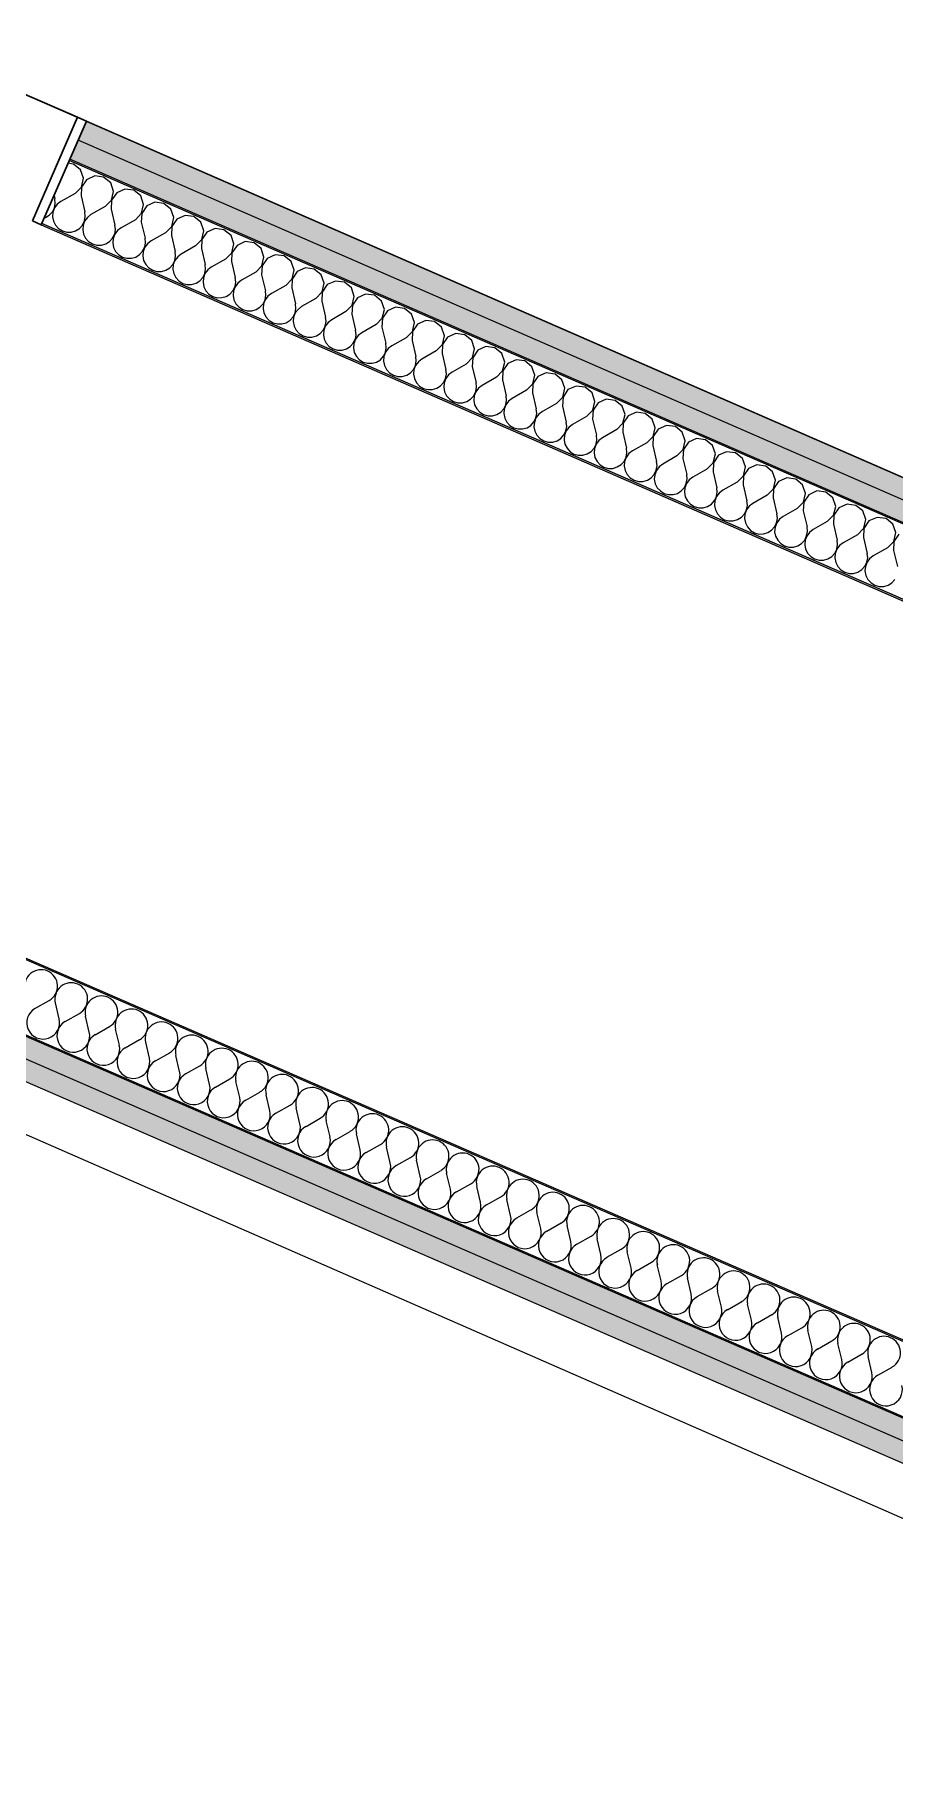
# Model space of a CAD drawing. Header units: millimetres. Extents: x -89663 to 74273, y -103666 to 18539.
# Drawn here: x -24517 to -23894, y -33226 to -31972 of the extents above; entities that cross this region are included whole.
import ezdxf
from ezdxf.enums import TextEntityAlignment as Align

# ---------------------------------------------------------------- set-up
doc = ezdxf.new("R2010")
doc.units = ezdxf.units.MM
doc.header["$MEASUREMENT"] = 0
for name, color, linetype in [('New_A-05-M_Gross_Int_Circulation', 7, 'Continuous'), ('New_A-25-M_Wall_Int', 7, 'Continuous'), ('New_ArchiCAD Doors', 7, 'Continuous')]:
    doc.layers.add(name, color=color, linetype=linetype)
for name, color, linetype, lineweight, true_color in [('New_A-05-M_Gross_Int_Circulation_Pen_No__74', 7, 'Continuous', 20, 0x606060), ('New_A-25-M_Wall_Int_Pen_No__107', 7, 'Continuous', 15, 0xa6a6a6), ('New_ArchiCAD Doors_Pen_No__43', 7, 'Continuous', 30, 0x444444)]:
    doc.layers.add(name, color=color, linetype=linetype, lineweight=lineweight, true_color=true_color)
for name, color, linetype, lineweight in [('New_A-25-M_Wall_Int_Pen_No__1', 7, 'Continuous', 13), ('New_ArchiCAD Doors_Pen_No__1', 7, 'Continuous', 13), ('New_ArchiCAD Zone Stamps_Pen_No__6', 7, 'Continuous', 35)]:
    doc.layers.add(name, color=color, linetype=linetype, lineweight=lineweight)
doc.styles.add('GENERATED_STYLE_1', font='')
doc.styles.add('GENERATED_STYLE_3', font='')
doc.styles.get('GENERATED_STYLE_1').set_extended_font_data('Arial', bold=True)
doc.styles.get('GENERATED_STYLE_3').set_extended_font_data('Arial')

# ---------------------------------------------------------------- blocks, each defined once
blk = doc.blocks.new('catering seating and servery_INB 0113_1_1', base_point=(-33684.2, -45971.9))
at = {"layer": 'New_A-05-M_Gross_Int_Circulation_Pen_No__74', "linetype": 'Continuous'}
blk.add_line((-23473, -33229.6), (-28114.8, -31197.5), dxfattribs=at)
at = {"layer": 'New_ArchiCAD Zone Stamps_Pen_No__6'}
for tag, height, style, p in [('ROOM_NAME', 250, 'GENERATED_STYLE_1', (-35356, -44046.5)), ('zoneNameLine2', 250, 'GENERATED_STYLE_1', (-35544.4, -44478.6)), ('ROOM_NUMBER', 200, 'GENERATED_STYLE_3', (-35732.8, -44899.3)), ('measuredAreaCode', 200, 'GENERATED_STYLE_3', (-35889.9, -45259.4)), ('DUMMY_649', 200, 'GENERATED_STYLE_3', (-35582.5, -45393.5)), ('DUMMY_650', 200, 'GENERATED_STYLE_3', (-34953.3, -45667.8)), ('DUMMY_651', 133.3, 'GENERATED_STYLE_3', (-34674, -45774.4))]:
    blk.add_attdef(tag, text='', height=height, rotation=336.4404, dxfattribs=dict(at, style=style)).set_placement(p, align=Align.TOP_LEFT)
blk = doc.blocks.new('Entrance Lobby_INB 0150_22_1', base_point=(-25522.9, -29171.5))
at = {"layer": 'New_A-05-M_Gross_Int_Circulation_Pen_No__74', "linetype": 'Continuous'}
blk.add_line((-30866.2, -29250.3), (-23749, -32353.6), dxfattribs=at)
at = {"layer": 'New_ArchiCAD Zone Stamps_Pen_No__6'}
for tag, height, style, p in [('ROOM_NAME', 250, 'GENERATED_STYLE_1', (-26251.1, -27657.5)), ('zoneNameLine2', 250, 'GENERATED_STYLE_1', (-26439.5, -28089.6)), ('ROOM_NUMBER', 200, 'GENERATED_STYLE_3', (-26628, -28510.3)), ('measuredAreaCode', 200, 'GENERATED_STYLE_3', (-26785, -28870.5)), ('DUMMY_649', 200, 'GENERATED_STYLE_3', (-26477.6, -29004.5)), ('DUMMY_650', 200, 'GENERATED_STYLE_3', (-25988.2, -29217.9)), ('DUMMY_651', 133.3, 'GENERATED_STYLE_3', (-25708.9, -29324.4))]:
    blk.add_attdef(tag, text='', height=height, rotation=336.4404, dxfattribs=dict(at, style=style)).set_placement(p, align=Align.TOP_LEFT)
blk = doc.blocks.new('*X475')
at = {"layer": 'New_A-25-M_Wall_Int_Pen_No__107', "linetype": 'Continuous'}
for p, q in [((-24489.1, -32066), (-24493.2, -32065.4)), ((-24484.1, -32070.1), (-24489.1, -32066)), ((-24482, -32076.3), (-24484.1, -32070.1)), ((-24483.4, -32082.6), (-24482, -32076.3)), ((-24473.7, -32074.6), (-24479.7, -32077.3)), ((-24467.3, -32075.5), (-24473.7, -32074.6)), ((-24462.2, -32079.6), (-24467.3, -32075.5)), ((-24503.3, -32088.7), (-24502.7, -32091.2)), ((-24488, -32087.2), (-24498.3, -32093.1)), ((-24488, -32087.2), (-24483.4, -32082.6)), ((-24483.3, -32082.6), (-24483.6, -32089.1)), ((-24483.6, -32089.1), (-24480.9, -32100.7)), ((-24479.7, -32077.3), (-24483.3, -32082.6)), ((-24460.1, -32085.8), (-24462.2, -32079.6)), ((-24461.6, -32092.1), (-24460.1, -32085.8)), ((-24457.8, -32086.8), (-24461.5, -32092.2)), ((-24451.9, -32084.1), (-24457.8, -32086.8)), ((-24445.4, -32085), (-24451.9, -32084.1)), ((-24440.4, -32089.1), (-24445.4, -32085)), ((-24438.3, -32095.3), (-24440.4, -32089.1)), ((-24506.7, -32103.1), (-24504.4, -32100.7)), ((-24504.4, -32100.7), (-24503, -32097.7)), ((-24504.1, -32100.8), (-24504.3, -32104.1)), ((-24502.9, -32097.8), (-24504.1, -32100.8)), ((-24503, -32097.7), (-24502.4, -32094.5)), ((-24500.9, -32095.1), (-24502.9, -32097.8)), ((-24502.4, -32094.5), (-24502.7, -32091.2)), ((-24498.3, -32093.1), (-24500.9, -32095.1)), ((-24480.6, -32104), (-24480.9, -32100.7)), ((-24466.2, -32096.8), (-24476.5, -32102.6)), ((-24466.2, -32096.8), (-24461.6, -32092.1)), ((-24461.5, -32092.2), (-24461.8, -32098.7)), ((-24461.8, -32098.7), (-24459.1, -32110.2)), ((-24444.3, -32106.3), (-24439.8, -32101.6)), ((-24439.7, -32101.7), (-24440, -32108.2)), ((-24439.8, -32101.6), (-24438.3, -32095.3)), ((-24436, -32096.3), (-24439.7, -32101.7)), ((-24430.1, -32093.7), (-24436, -32096.3)), ((-24423.6, -32094.5), (-24430.1, -32093.7)), ((-24418.6, -32098.7), (-24423.6, -32094.5)), ((-24416.5, -32104.8), (-24418.6, -32098.7)), ((-24510.5, -32105.1), (-24509.4, -32104.8)), ((-24509.4, -32104.8), (-24506.7, -32103.1)), ((-24504.3, -32104.1), (-24503.7, -32107.3)), ((-24503.7, -32107.3), (-24502.2, -32110.3)), ((-24502.2, -32110.3), (-24500, -32112.7)), ((-24500, -32112.7), (-24497.2, -32114.4)), ((-24497.2, -32114.4), (-24494.1, -32115.3)), ((-24490.8, -32115.3), (-24487.6, -32114.3)), ((-24487.6, -32114.3), (-24484.8, -32112.6)), ((-24484.8, -32112.6), (-24482.6, -32110.2)), ((-24482.6, -32110.2), (-24481.2, -32107.2)), ((-24482.2, -32110.3), (-24482.5, -32113.6)), ((-24482.5, -32113.6), (-24481.9, -32116.8)), ((-24481.1, -32107.3), (-24482.2, -32110.3)), ((-24481.2, -32107.2), (-24480.6, -32104)), ((-24479.1, -32104.6), (-24481.1, -32107.3)), ((-24476.5, -32102.6), (-24479.1, -32104.6)), ((-24459.3, -32116.7), (-24458.7, -32113.5)), ((-24457.3, -32114.2), (-24459.3, -32116.8)), ((-24458.7, -32113.5), (-24459.1, -32110.2)), ((-24454.7, -32112.2), (-24457.3, -32114.2)), ((-24444.3, -32106.3), (-24454.7, -32112.2)), ((-24440, -32108.2), (-24437.2, -32119.8)), ((-24422.5, -32115.8), (-24417.9, -32111.2)), ((-24417.9, -32111.2), (-24418.1, -32117.7)), ((-24417.9, -32111.2), (-24416.5, -32104.8)), ((-24414.2, -32105.8), (-24417.9, -32111.2)), ((-24408.2, -32103.2), (-24414.2, -32105.8)), ((-24401.8, -32104), (-24408.2, -32103.2)), ((-24396.8, -32108.2), (-24401.8, -32104)), ((-24394.7, -32114.3), (-24396.8, -32108.2)), ((-24396.1, -32120.7), (-24394.7, -32114.3)), ((-24386.4, -32112.7), (-24392.4, -32115.3)), ((-24380, -32113.6), (-24386.4, -32112.7)), ((-24374.9, -32117.7), (-24380, -32113.6)), ((-24494.1, -32115.3), (-24490.8, -32115.3)), ((-24481.9, -32116.8), (-24480.4, -32119.8)), ((-24480.4, -32119.8), (-24478.2, -32122.2)), ((-24478.2, -32122.2), (-24475.4, -32123.9)), ((-24475.4, -32123.9), (-24472.2, -32124.8)), ((-24472.2, -32124.8), (-24468.9, -32124.8)), ((-24468.9, -32124.8), (-24465.8, -32123.9)), ((-24465.8, -32123.9), (-24463, -32122.1)), ((-24463, -32122.1), (-24460.8, -32119.7)), ((-24460.8, -32119.7), (-24459.3, -32116.7)), ((-24460.4, -32119.9), (-24460.7, -32123.1)), ((-24460.7, -32123.1), (-24460.1, -32126.4)), ((-24459.3, -32116.8), (-24460.4, -32119.9)), ((-24460.1, -32126.4), (-24458.6, -32129.3)), ((-24439, -32129.2), (-24437.5, -32126.3)), ((-24437.4, -32126.3), (-24438.6, -32129.4)), ((-24437.5, -32126.3), (-24436.9, -32123)), ((-24435.5, -32123.7), (-24437.4, -32126.3)), ((-24436.9, -32123), (-24437.2, -32119.8)), ((-24432.9, -32121.7), (-24435.5, -32123.7)), ((-24422.5, -32115.8), (-24432.9, -32121.7)), ((-24418.1, -32117.7), (-24415.4, -32129.3)), ((-24400.7, -32125.3), (-24411, -32131.2)), ((-24400.7, -32125.3), (-24396.1, -32120.7)), ((-24396, -32120.7), (-24396.3, -32127.2)), ((-24396.3, -32127.2), (-24393.6, -32138.8)), ((-24392.4, -32115.3), (-24396, -32120.7)), ((-24372.8, -32123.8), (-24374.9, -32117.7)), ((-24374.3, -32130.2), (-24372.8, -32123.8)), ((-24370.5, -32124.9), (-24374.2, -32130.2)), ((-24364.6, -32122.2), (-24370.5, -32124.9)), ((-24358.1, -32123.1), (-24364.6, -32122.2)), ((-24353.1, -32127.2), (-24358.1, -32123.1)), ((-24351, -32133.4), (-24353.1, -32127.2)), ((-24458.6, -32129.3), (-24456.4, -32131.7)), ((-24456.4, -32131.7), (-24453.6, -32133.4)), ((-24453.6, -32133.4), (-24450.4, -32134.3)), ((-24450.4, -32134.3), (-24447.1, -32134.3)), ((-24447.1, -32134.3), (-24444, -32133.4)), ((-24444, -32133.4), (-24441.2, -32131.6)), ((-24441.2, -32131.6), (-24439, -32129.2)), ((-24438.6, -32129.4), (-24438.9, -32132.6)), ((-24438.9, -32132.6), (-24438.3, -32135.9)), ((-24438.3, -32135.9), (-24436.8, -32138.8)), ((-24436.8, -32138.8), (-24434.5, -32141.2)), ((-24419.4, -32141.2), (-24417.1, -32138.7)), ((-24417.1, -32138.7), (-24415.7, -32135.8)), ((-24416.8, -32138.9), (-24417.1, -32142.2)), ((-24415.6, -32135.8), (-24416.8, -32138.9)), ((-24415.7, -32135.8), (-24415.1, -32132.6)), ((-24413.6, -32133.2), (-24415.6, -32135.8)), ((-24415.1, -32132.6), (-24415.4, -32129.3)), ((-24411, -32131.2), (-24413.6, -32133.2)), ((-24393.3, -32142.1), (-24393.6, -32138.8)), ((-24378.9, -32134.8), (-24389.2, -32140.7)), ((-24378.9, -32134.8), (-24374.3, -32130.2)), ((-24374.2, -32130.2), (-24374.5, -32136.7)), ((-24374.5, -32136.7), (-24371.8, -32148.3)), ((-24357, -32144.3), (-24352.5, -32139.7)), ((-24352.4, -32139.7), (-24352.7, -32146.2)), ((-24352.5, -32139.7), (-24351, -32133.4)), ((-24348.7, -32134.4), (-24352.4, -32139.7)), ((-24342.8, -32131.7), (-24348.7, -32134.4)), ((-24336.3, -32132.6), (-24342.8, -32131.7)), ((-24331.3, -32136.7), (-24336.3, -32132.6)), ((-24329.2, -32142.9), (-24331.3, -32136.7)), ((-24434.5, -32141.2), (-24431.7, -32142.9)), ((-24431.7, -32142.9), (-24428.6, -32143.8)), ((-24428.6, -32143.8), (-24425.3, -32143.8)), ((-24425.3, -32143.8), (-24422.1, -32142.9)), ((-24422.1, -32142.9), (-24419.4, -32141.2)), ((-24417.1, -32142.2), (-24416.4, -32145.4)), ((-24416.4, -32145.4), (-24414.9, -32148.3)), ((-24414.9, -32148.3), (-24412.7, -32150.7)), ((-24412.7, -32150.7), (-24409.9, -32152.5)), ((-24400.3, -32152.4), (-24397.5, -32150.7)), ((-24397.5, -32150.7), (-24395.3, -32148.2)), ((-24395.3, -32148.2), (-24393.9, -32145.3)), ((-24394.9, -32148.4), (-24395.2, -32151.7)), ((-24395.2, -32151.7), (-24394.6, -32154.9)), ((-24393.8, -32145.3), (-24394.9, -32148.4)), ((-24393.9, -32145.3), (-24393.3, -32142.1)), ((-24391.8, -32142.7), (-24393.8, -32145.3)), ((-24389.2, -32140.7), (-24391.8, -32142.7)), ((-24372, -32154.8), (-24371.4, -32151.6)), ((-24370, -32152.2), (-24372, -32154.9)), ((-24371.4, -32151.6), (-24371.8, -32148.3)), ((-24367.4, -32150.2), (-24370, -32152.2)), ((-24357, -32144.3), (-24367.4, -32150.2)), ((-24352.7, -32146.2), (-24349.9, -32157.8)), ((-24335.2, -32153.9), (-24330.6, -32149.2)), ((-24330.6, -32149.3), (-24330.8, -32155.8)), ((-24330.6, -32149.2), (-24329.2, -32142.9)), ((-24326.9, -32143.9), (-24330.6, -32149.3)), ((-24320.9, -32141.2), (-24326.9, -32143.9)), ((-24314.5, -32142.1), (-24320.9, -32141.2)), ((-24309.5, -32146.2), (-24314.5, -32142.1)), ((-24307.4, -32152.4), (-24309.5, -32146.2)), ((-24299.1, -32150.8), (-24305.1, -32153.4)), ((-24292.7, -32151.6), (-24299.1, -32150.8)), ((-24287.6, -32155.8), (-24292.7, -32151.6)), ((-24409.9, -32152.5), (-24406.8, -32153.3)), ((-24406.8, -32153.3), (-24403.5, -32153.3)), ((-24403.5, -32153.3), (-24400.3, -32152.4)), ((-24394.6, -32154.9), (-24393.1, -32157.8)), ((-24393.1, -32157.8), (-24390.9, -32160.3)), ((-24390.9, -32160.3), (-24388.1, -32162)), ((-24388.1, -32162), (-24384.9, -32162.9)), ((-24384.9, -32162.9), (-24381.6, -32162.8)), ((-24381.6, -32162.8), (-24378.5, -32161.9)), ((-24378.5, -32161.9), (-24375.7, -32160.2)), ((-24375.7, -32160.2), (-24373.5, -32157.8)), ((-24373.5, -32157.8), (-24372, -32154.8)), ((-24373.1, -32157.9), (-24373.4, -32161.2)), ((-24373.4, -32161.2), (-24372.8, -32164.4)), ((-24372, -32154.9), (-24373.1, -32157.9)), ((-24372.8, -32164.4), (-24371.3, -32167.4)), ((-24351.7, -32167.3), (-24350.2, -32164.3)), ((-24350.1, -32164.4), (-24351.3, -32167.4)), ((-24350.2, -32164.3), (-24349.6, -32161.1)), ((-24348.2, -32161.7), (-24350.1, -32164.4)), ((-24349.6, -32161.1), (-24349.9, -32157.8)), ((-24345.6, -32159.7), (-24348.2, -32161.7)), ((-24335.2, -32153.9), (-24345.6, -32159.7)), ((-24330.8, -32155.8), (-24328.1, -32167.3)), ((-24313.4, -32163.4), (-24323.7, -32169.3)), ((-24313.4, -32163.4), (-24308.8, -32158.7)), ((-24308.7, -32158.8), (-24309, -32165.3)), ((-24308.8, -32158.7), (-24307.4, -32152.4)), ((-24305.1, -32153.4), (-24308.7, -32158.8)), ((-24285.5, -32161.9), (-24287.6, -32155.8)), ((-24287, -32168.3), (-24285.5, -32161.9)), ((-24283.2, -32162.9), (-24286.9, -32168.3)), ((-24277.3, -32160.3), (-24283.2, -32162.9)), ((-24270.8, -32161.1), (-24277.3, -32160.3)), ((-24265.8, -32165.3), (-24270.8, -32161.1)), ((-24371.3, -32167.4), (-24369.1, -32169.8)), ((-24369.1, -32169.8), (-24366.3, -32171.5)), ((-24366.3, -32171.5), (-24363.1, -32172.4)), ((-24363.1, -32172.4), (-24359.8, -32172.4)), ((-24359.8, -32172.4), (-24356.7, -32171.4)), ((-24356.7, -32171.4), (-24353.9, -32169.7)), ((-24353.9, -32169.7), (-24351.7, -32167.3)), ((-24351.3, -32167.4), (-24351.6, -32170.7)), ((-24351.6, -32170.7), (-24351, -32173.9)), ((-24351, -32173.9), (-24349.5, -32176.9)), ((-24349.5, -32176.9), (-24347.2, -32179.3)), ((-24332.1, -32179.2), (-24329.8, -32176.8)), ((-24329.8, -32176.8), (-24328.4, -32173.8)), ((-24329.5, -32177), (-24329.8, -32180.2)), ((-24328.3, -32173.9), (-24329.5, -32177)), ((-24328.4, -32173.8), (-24327.8, -32170.6)), ((-24326.3, -32171.3), (-24328.3, -32173.9)), ((-24327.8, -32170.6), (-24328.1, -32167.3)), ((-24323.7, -32169.3), (-24326.3, -32171.3)), ((-24309, -32165.3), (-24306.3, -32176.9)), ((-24306, -32180.1), (-24306.3, -32176.9)), ((-24291.6, -32172.9), (-24301.9, -32178.8)), ((-24291.6, -32172.9), (-24287, -32168.3)), ((-24286.9, -32168.3), (-24287.2, -32174.8)), ((-24287.2, -32174.8), (-24284.5, -32186.4)), ((-24263.7, -32171.4), (-24265.8, -32165.3)), ((-24265.2, -32177.8), (-24263.7, -32171.4)), ((-24261.4, -32172.4), (-24265.1, -32177.8)), ((-24255.5, -32169.8), (-24261.4, -32172.4)), ((-24249, -32170.7), (-24255.5, -32169.8)), ((-24244, -32174.8), (-24249, -32170.7)), ((-24241.9, -32180.9), (-24244, -32174.8)), ((-24347.2, -32179.3), (-24344.4, -32181)), ((-24344.4, -32181), (-24341.3, -32181.9)), ((-24341.3, -32181.9), (-24338, -32181.9)), ((-24338, -32181.9), (-24334.8, -32181)), ((-24334.8, -32181), (-24332.1, -32179.2)), ((-24329.8, -32180.2), (-24329.1, -32183.5)), ((-24329.1, -32183.5), (-24327.6, -32186.4)), ((-24327.6, -32186.4), (-24325.4, -32188.8)), ((-24325.4, -32188.8), (-24322.6, -32190.5)), ((-24313, -32190.5), (-24310.2, -32188.7)), ((-24310.2, -32188.7), (-24308, -32186.3)), ((-24308, -32186.3), (-24306.6, -32183.4)), ((-24307.6, -32186.5), (-24307.9, -32189.7)), ((-24307.9, -32189.7), (-24307.3, -32193)), ((-24306.5, -32183.4), (-24307.6, -32186.5)), ((-24306.6, -32183.4), (-24306, -32180.1)), ((-24304.5, -32180.8), (-24306.5, -32183.4)), ((-24301.9, -32178.8), (-24304.5, -32180.8)), ((-24284.7, -32192.9), (-24284.1, -32189.7)), ((-24284.1, -32189.7), (-24284.5, -32186.4)), ((-24280.1, -32188.3), (-24282.7, -32190.3)), ((-24269.7, -32182.4), (-24280.1, -32188.3)), ((-24269.7, -32182.4), (-24265.2, -32177.8)), ((-24265.1, -32177.8), (-24265.4, -32184.3)), ((-24265.4, -32184.3), (-24262.6, -32195.9)), ((-24247.9, -32191.9), (-24243.3, -32187.3)), ((-24243.3, -32187.3), (-24243.5, -32193.8)), ((-24243.3, -32187.3), (-24241.9, -32180.9)), ((-24239.6, -32182), (-24243.3, -32187.3)), ((-24233.6, -32179.3), (-24239.6, -32182)), ((-24227.2, -32180.2), (-24233.6, -32179.3)), ((-24222.2, -32184.3), (-24227.2, -32180.2)), ((-24220.1, -32190.5), (-24222.2, -32184.3)), ((-24211.8, -32188.8), (-24217.8, -32191.5)), ((-24205.4, -32189.7), (-24211.8, -32188.8)), ((-24200.3, -32193.8), (-24205.4, -32189.7)), ((-24322.6, -32190.5), (-24319.5, -32191.4)), ((-24319.5, -32191.4), (-24316.2, -32191.4)), ((-24316.2, -32191.4), (-24313, -32190.5)), ((-24307.3, -32193), (-24305.8, -32195.9)), ((-24305.8, -32195.9), (-24303.6, -32198.3)), ((-24303.6, -32198.3), (-24300.8, -32200)), ((-24300.8, -32200), (-24297.6, -32200.9)), ((-24297.6, -32200.9), (-24294.3, -32200.9)), ((-24294.3, -32200.9), (-24291.2, -32200)), ((-24291.2, -32200), (-24288.4, -32198.3)), ((-24288.4, -32198.3), (-24286.2, -32195.8)), ((-24286.2, -32195.8), (-24284.7, -32192.9)), ((-24285.8, -32196), (-24286.1, -32199.3)), ((-24286.1, -32199.3), (-24285.5, -32202.5)), ((-24284.7, -32192.9), (-24285.8, -32196)), ((-24282.7, -32190.3), (-24284.7, -32192.9)), ((-24264.4, -32205.3), (-24262.9, -32202.4)), ((-24262.8, -32202.4), (-24264, -32205.5)), ((-24262.9, -32202.4), (-24262.3, -32199.2)), ((-24260.9, -32199.8), (-24262.8, -32202.4)), ((-24262.3, -32199.2), (-24262.6, -32195.9)), ((-24258.3, -32197.8), (-24260.9, -32199.8)), ((-24247.9, -32191.9), (-24258.3, -32197.8)), ((-24243.5, -32193.8), (-24240.8, -32205.4)), ((-24226.1, -32201.4), (-24236.4, -32207.3)), ((-24226.1, -32201.4), (-24221.5, -32196.8)), ((-24221.4, -32196.8), (-24221.7, -32203.3)), ((-24221.5, -32196.8), (-24220.1, -32190.5)), ((-24217.8, -32191.5), (-24221.4, -32196.8)), ((-24198.2, -32200), (-24200.3, -32193.8)), ((-24199.7, -32206.3), (-24198.2, -32200)), ((-24195.9, -32201), (-24199.6, -32206.4)), ((-24190, -32198.3), (-24195.9, -32201)), ((-24183.6, -32199.2), (-24190, -32198.3)), ((-24178.5, -32203.3), (-24183.6, -32199.2)), ((-24285.5, -32202.5), (-24284, -32205.4)), ((-24284, -32205.4), (-24281.8, -32207.8)), ((-24281.8, -32207.8), (-24279, -32209.6)), ((-24279, -32209.6), (-24275.8, -32210.4)), ((-24275.8, -32210.4), (-24272.5, -32210.4)), ((-24272.5, -32210.4), (-24269.4, -32209.5)), ((-24269.4, -32209.5), (-24266.6, -32207.8)), ((-24266.6, -32207.8), (-24264.4, -32205.3)), ((-24264, -32205.5), (-24264.3, -32208.8)), ((-24264.3, -32208.8), (-24263.7, -32212)), ((-24263.7, -32212), (-24262.2, -32214.9)), ((-24262.2, -32214.9), (-24259.9, -32217.4)), ((-24244.8, -32217.3), (-24242.5, -32214.9)), ((-24242.5, -32214.9), (-24241.1, -32211.9)), ((-24241, -32212), (-24242.2, -32215)), ((-24241.1, -32211.9), (-24240.5, -32208.7)), ((-24239, -32209.3), (-24241, -32212)), ((-24240.5, -32208.7), (-24240.8, -32205.4)), ((-24236.4, -32207.3), (-24239, -32209.3)), ((-24221.7, -32203.3), (-24219, -32214.9)), ((-24218.7, -32218.2), (-24219, -32214.9)), ((-24204.3, -32211), (-24214.6, -32216.8)), ((-24204.3, -32211), (-24199.7, -32206.3)), ((-24199.6, -32206.4), (-24199.9, -32212.9)), ((-24199.9, -32212.9), (-24197.2, -32224.4)), ((-24176.4, -32209.5), (-24178.5, -32203.3)), ((-24177.9, -32215.8), (-24176.4, -32209.5)), ((-24174.1, -32210.5), (-24177.8, -32215.9)), ((-24168.2, -32207.9), (-24174.1, -32210.5)), ((-24161.7, -32208.7), (-24168.2, -32207.9)), ((-24156.7, -32212.9), (-24161.7, -32208.7)), ((-24154.6, -32219), (-24156.7, -32212.9)), ((-24259.9, -32217.4), (-24257.1, -32219.1)), ((-24257.1, -32219.1), (-24254, -32220)), ((-24254, -32220), (-24250.7, -32219.9)), ((-24250.7, -32219.9), (-24247.5, -32219)), ((-24247.5, -32219), (-24244.8, -32217.3)), ((-24242.2, -32215), (-24242.5, -32218.3)), ((-24242.5, -32218.3), (-24241.8, -32221.5)), ((-24241.8, -32221.5), (-24240.3, -32224.5)), ((-24240.3, -32224.5), (-24238.1, -32226.9)), ((-24238.1, -32226.9), (-24235.3, -32228.6)), ((-24225.7, -32228.5), (-24222.9, -32226.8)), ((-24222.9, -32226.8), (-24220.7, -32224.4)), ((-24220.7, -32224.4), (-24219.3, -32221.4)), ((-24220.3, -32224.5), (-24220.6, -32227.8)), ((-24219.2, -32221.5), (-24220.3, -32224.5)), ((-24219.3, -32221.4), (-24218.7, -32218.2)), ((-24217.2, -32218.8), (-24219.2, -32221.5)), ((-24214.6, -32216.8), (-24217.2, -32218.8)), ((-24196.8, -32227.7), (-24197.2, -32224.4)), ((-24192.8, -32226.4), (-24195.4, -32228.4)), ((-24182.4, -32220.5), (-24192.8, -32226.4)), ((-24182.4, -32220.5), (-24177.9, -32215.8)), ((-24177.8, -32215.9), (-24178.1, -32222.4)), ((-24178.1, -32222.4), (-24175.3, -32234)), ((-24160.6, -32230), (-24156, -32225.4)), ((-24156, -32225.4), (-24156.2, -32231.9)), ((-24156, -32225.4), (-24154.6, -32219)), ((-24152.3, -32220), (-24156, -32225.4)), ((-24146.3, -32217.4), (-24152.3, -32220)), ((-24139.9, -32218.2), (-24146.3, -32217.4)), ((-24134.9, -32222.4), (-24139.9, -32218.2)), ((-24132.8, -32228.5), (-24134.9, -32222.4)), ((-24124.5, -32226.9), (-24130.5, -32229.5)), ((-24118.1, -32227.8), (-24124.5, -32226.9)), ((-24235.3, -32228.6), (-24232.2, -32229.5)), ((-24232.2, -32229.5), (-24228.9, -32229.5)), ((-24228.9, -32229.5), (-24225.7, -32228.5)), ((-24220.6, -32227.8), (-24220, -32231)), ((-24220, -32231), (-24218.5, -32234)), ((-24218.5, -32234), (-24216.3, -32236.4)), ((-24216.3, -32236.4), (-24213.5, -32238.1)), ((-24213.5, -32238.1), (-24210.3, -32239)), ((-24210.3, -32239), (-24207, -32239)), ((-24207, -32239), (-24203.9, -32238.1)), ((-24203.9, -32238.1), (-24201.1, -32236.3)), ((-24201.1, -32236.3), (-24198.9, -32233.9)), ((-24198.9, -32233.9), (-24197.4, -32230.9)), ((-24198.5, -32234.1), (-24198.8, -32237.3)), ((-24198.8, -32237.3), (-24198.2, -32240.6)), ((-24197.4, -32231), (-24198.5, -32234.1)), ((-24197.4, -32230.9), (-24196.8, -32227.7)), ((-24195.4, -32228.4), (-24197.4, -32231)), ((-24175.6, -32240.5), (-24175, -32237.2)), ((-24173.6, -32237.9), (-24175.5, -32240.5)), ((-24175, -32237.2), (-24175.3, -32234)), ((-24171, -32235.9), (-24173.6, -32237.9)), ((-24160.6, -32230), (-24171, -32235.9)), ((-24156.2, -32231.9), (-24153.5, -32243.5)), ((-24138.8, -32239.5), (-24149.1, -32245.4)), ((-24138.8, -32239.5), (-24134.2, -32234.9)), ((-24134.1, -32234.9), (-24134.4, -32241.4)), ((-24134.2, -32234.9), (-24132.8, -32228.5)), ((-24130.5, -32229.5), (-24134.1, -32234.9)), ((-24113, -32231.9), (-24118.1, -32227.8)), ((-24110.9, -32238), (-24113, -32231.9)), ((-24112.4, -32244.4), (-24110.9, -32238)), ((-24108.6, -32239.1), (-24112.3, -32244.4)), ((-24102.7, -32236.4), (-24108.6, -32239.1)), ((-24096.3, -32237.3), (-24102.7, -32236.4)), ((-24091.2, -32241.4), (-24096.3, -32237.3)), ((-24198.2, -32240.6), (-24196.7, -32243.5)), ((-24196.7, -32243.5), (-24194.5, -32245.9)), ((-24194.5, -32245.9), (-24191.7, -32247.6)), ((-24191.7, -32247.6), (-24188.5, -32248.5)), ((-24188.5, -32248.5), (-24185.2, -32248.5)), ((-24185.2, -32248.5), (-24182.1, -32247.6)), ((-24182.1, -32247.6), (-24179.3, -32245.8)), ((-24179.3, -32245.8), (-24177.1, -32243.4)), ((-24177.1, -32243.4), (-24175.6, -32240.5)), ((-24176.7, -32243.6), (-24177, -32246.8)), ((-24177, -32246.8), (-24176.4, -32250.1)), ((-24175.5, -32240.5), (-24176.7, -32243.6)), ((-24176.4, -32250.1), (-24174.9, -32253)), ((-24155.2, -32252.9), (-24153.8, -32250)), ((-24153.7, -32250), (-24154.9, -32253.1)), ((-24153.8, -32250), (-24153.2, -32246.8)), ((-24151.7, -32247.4), (-24153.7, -32250)), ((-24153.2, -32246.8), (-24153.5, -32243.5)), ((-24149.1, -32245.4), (-24151.7, -32247.4)), ((-24134.4, -32241.4), (-24131.7, -32253)), ((-24117, -32249), (-24127.3, -32254.9)), ((-24117, -32249), (-24112.4, -32244.4)), ((-24112.3, -32244.4), (-24112.6, -32250.9)), ((-24112.6, -32250.9), (-24109.9, -32262.5)), ((-24089.1, -32247.6), (-24091.2, -32241.4)), ((-24090.6, -32253.9), (-24089.1, -32247.6)), ((-24086.8, -32248.6), (-24090.5, -32253.9)), ((-24080.9, -32245.9), (-24086.8, -32248.6)), ((-24074.4, -32246.8), (-24080.9, -32245.9)), ((-24069.4, -32250.9), (-24074.4, -32246.8)), ((-24067.3, -32257.1), (-24069.4, -32250.9)), ((-24174.9, -32253), (-24172.6, -32255.4)), ((-24172.6, -32255.4), (-24169.8, -32257.1)), ((-24169.8, -32257.1), (-24166.7, -32258)), ((-24166.7, -32258), (-24163.4, -32258)), ((-24163.4, -32258), (-24160.2, -32257.1)), ((-24160.2, -32257.1), (-24157.5, -32255.4)), ((-24157.5, -32255.4), (-24155.2, -32252.9)), ((-24154.9, -32253.1), (-24155.2, -32256.4)), ((-24155.2, -32256.4), (-24154.5, -32259.6)), ((-24154.5, -32259.6), (-24153, -32262.5)), ((-24153, -32262.5), (-24150.8, -32264.9)), ((-24150.8, -32264.9), (-24148, -32266.7)), ((-24138.4, -32266.6), (-24135.6, -32264.9)), ((-24135.6, -32264.9), (-24133.4, -32262.4)), ((-24133.4, -32262.4), (-24132, -32259.5)), ((-24133, -32262.6), (-24133.3, -32265.9)), ((-24131.9, -32259.5), (-24133, -32262.6)), ((-24132, -32259.5), (-24131.4, -32256.3)), ((-24129.9, -32256.9), (-24131.9, -32259.5)), ((-24131.4, -32256.3), (-24131.7, -32253)), ((-24127.3, -32254.9), (-24129.9, -32256.9)), ((-24109.5, -32265.8), (-24109.9, -32262.5)), ((-24105.5, -32264.4), (-24108.1, -32266.4)), ((-24095.1, -32258.5), (-24105.5, -32264.4)), ((-24095.1, -32258.5), (-24090.6, -32253.9)), ((-24090.5, -32253.9), (-24090.8, -32260.4)), ((-24090.8, -32260.4), (-24088, -32272)), ((-24073.3, -32268.1), (-24068.7, -32263.4)), ((-24068.7, -32263.5), (-24068.9, -32270)), ((-24068.7, -32263.4), (-24067.3, -32257.1)), ((-24065, -32258.1), (-24068.7, -32263.5)), ((-24059, -32255.4), (-24065, -32258.1)), ((-24052.6, -32256.3), (-24059, -32255.4)), ((-24047.6, -32260.4), (-24052.6, -32256.3)), ((-24045.5, -32266.6), (-24047.6, -32260.4)), ((-24037.2, -32265), (-24043.2, -32267.6)), ((-24030.8, -32265.8), (-24037.2, -32265)), ((-24148, -32266.7), (-24144.9, -32267.5)), ((-24144.9, -32267.5), (-24141.6, -32267.5)), ((-24141.6, -32267.5), (-24138.4, -32266.6)), ((-24133.3, -32265.9), (-24132.7, -32269.1)), ((-24132.7, -32269.1), (-24131.2, -32272)), ((-24131.2, -32272), (-24129, -32274.5)), ((-24129, -32274.5), (-24126.2, -32276.2)), ((-24126.2, -32276.2), (-24123, -32277.1)), ((-24123, -32277.1), (-24119.7, -32277)), ((-24119.7, -32277), (-24116.6, -32276.1)), ((-24116.6, -32276.1), (-24113.8, -32274.4)), ((-24113.8, -32274.4), (-24111.6, -32272)), ((-24111.6, -32272), (-24110.1, -32269)), ((-24111.2, -32272.1), (-24111.5, -32275.4)), ((-24111.5, -32275.4), (-24110.9, -32278.6)), ((-24110.1, -32269.1), (-24111.2, -32272.1)), ((-24110.1, -32269), (-24109.5, -32265.8)), ((-24108.1, -32266.4), (-24110.1, -32269.1)), ((-24088.3, -32278.5), (-24087.7, -32275.3)), ((-24086.3, -32275.9), (-24088.2, -32278.6)), ((-24087.7, -32275.3), (-24088, -32272)), ((-24083.7, -32273.9), (-24086.3, -32275.9)), ((-24073.3, -32268.1), (-24083.7, -32273.9)), ((-24068.9, -32270), (-24066.2, -32281.5)), ((-24051.5, -32277.6), (-24061.8, -32283.5)), ((-24051.5, -32277.6), (-24046.9, -32272.9)), ((-24046.8, -32273), (-24047.1, -32279.5)), ((-24046.9, -32272.9), (-24045.5, -32266.6)), ((-24043.2, -32267.6), (-24046.8, -32273)), ((-24025.7, -32270), (-24030.8, -32265.8)), ((-24023.6, -32276.1), (-24025.7, -32270)), ((-24025.1, -32282.5), (-24023.6, -32276.1)), ((-24021.3, -32277.1), (-24025, -32282.5)), ((-24015.4, -32274.5), (-24021.3, -32277.1)), ((-24009, -32275.3), (-24015.4, -32274.5)), ((-24003.9, -32279.5), (-24009, -32275.3)), ((-24110.9, -32278.6), (-24109.4, -32281.6)), ((-24109.4, -32281.6), (-24107.2, -32284)), ((-24107.2, -32284), (-24104.4, -32285.7)), ((-24104.4, -32285.7), (-24101.2, -32286.6)), ((-24101.2, -32286.6), (-24097.9, -32286.6)), ((-24097.9, -32286.6), (-24094.8, -32285.6)), ((-24094.8, -32285.6), (-24092, -32283.9)), ((-24092, -32283.9), (-24089.8, -32281.5)), ((-24089.8, -32281.5), (-24088.3, -32278.5)), ((-24089.4, -32281.6), (-24089.7, -32284.9)), ((-24089.7, -32284.9), (-24089.1, -32288.1)), ((-24088.2, -32278.6), (-24089.4, -32281.6)), ((-24089.1, -32288.1), (-24087.6, -32291.1)), ((-24068, -32291), (-24066.5, -32288)), ((-24066.4, -32288.1), (-24067.6, -32291.2)), ((-24066.5, -32288), (-24065.9, -32284.8)), ((-24064.4, -32285.5), (-24066.4, -32288.1)), ((-24065.9, -32284.8), (-24066.2, -32281.5)), ((-24061.8, -32283.5), (-24064.4, -32285.5)), ((-24047.1, -32279.5), (-24044.4, -32291.1)), ((-24029.7, -32287.1), (-24040, -32293)), ((-24029.7, -32287.1), (-24025.1, -32282.5)), ((-24025, -32282.5), (-24025.3, -32289)), ((-24025.3, -32289), (-24022.6, -32300.6)), ((-24001.8, -32285.6), (-24003.9, -32279.5)), ((-24003.3, -32292), (-24001.8, -32285.6)), ((-23999.5, -32286.6), (-24003.2, -32292)), ((-23993.6, -32284), (-23999.5, -32286.6)), ((-23987.1, -32284.9), (-23993.6, -32284)), ((-23982.1, -32289), (-23987.1, -32284.9)), ((-23980, -32295.1), (-23982.1, -32289)), ((-24087.6, -32291.1), (-24085.3, -32293.5)), ((-24085.3, -32293.5), (-24082.5, -32295.2)), ((-24082.5, -32295.2), (-24079.4, -32296.1)), ((-24079.4, -32296.1), (-24076.1, -32296.1)), ((-24076.1, -32296.1), (-24072.9, -32295.2)), ((-24072.9, -32295.2), (-24070.2, -32293.4)), ((-24070.2, -32293.4), (-24068, -32291)), ((-24067.6, -32291.2), (-24067.9, -32294.4)), ((-24067.9, -32294.4), (-24067.2, -32297.7)), ((-24067.2, -32297.7), (-24065.7, -32300.6)), ((-24065.7, -32300.6), (-24063.5, -32303)), ((-24048.3, -32302.9), (-24046.1, -32300.5)), ((-24046.1, -32300.5), (-24044.7, -32297.6)), ((-24045.7, -32300.7), (-24046, -32303.9)), ((-24044.6, -32297.6), (-24045.7, -32300.7)), ((-24044.7, -32297.6), (-24044.1, -32294.3)), ((-24042.6, -32295), (-24044.6, -32297.6)), ((-24044.1, -32294.3), (-24044.4, -32291.1)), ((-24040, -32293), (-24042.6, -32295)), ((-24022.2, -32303.9), (-24022.6, -32300.6)), ((-24018.2, -32302.5), (-24020.8, -32304.5)), ((-24007.8, -32296.6), (-24018.2, -32302.5)), ((-24007.8, -32296.6), (-24003.3, -32292)), ((-24003.2, -32292), (-24003.5, -32298.5)), ((-24003.5, -32298.5), (-24000.7, -32310.1)), ((-23986, -32306.1), (-23981.4, -32301.5)), ((-23981.4, -32301.5), (-23981.6, -32308)), ((-23981.4, -32301.5), (-23980, -32295.1)), ((-23977.7, -32296.2), (-23981.4, -32301.5)), ((-23971.7, -32293.5), (-23977.7, -32296.2)), ((-23965.3, -32294.4), (-23971.7, -32293.5)), ((-23960.3, -32298.5), (-23965.3, -32294.4)), ((-23958.2, -32304.7), (-23960.3, -32298.5)), ((-24063.5, -32303), (-24060.7, -32304.7)), ((-24060.7, -32304.7), (-24057.6, -32305.6)), ((-24057.6, -32305.6), (-24054.3, -32305.6)), ((-24054.3, -32305.6), (-24051.1, -32304.7)), ((-24051.1, -32304.7), (-24048.3, -32302.9)), ((-24046, -32303.9), (-24045.4, -32307.2)), ((-24045.4, -32307.2), (-24043.9, -32310.1)), ((-24043.9, -32310.1), (-24041.7, -32312.5)), ((-24041.7, -32312.5), (-24038.9, -32314.2)), ((-24038.9, -32314.2), (-24035.7, -32315.1)), ((-24035.7, -32315.1), (-24032.4, -32315.1)), ((-24032.4, -32315.1), (-24029.3, -32314.2)), ((-24029.3, -32314.2), (-24026.5, -32312.5)), ((-24026.5, -32312.5), (-24024.3, -32310)), ((-24024.3, -32310), (-24022.8, -32307.1)), ((-24023.9, -32310.2), (-24024.2, -32313.5)), ((-24024.2, -32313.5), (-24023.6, -32316.7)), ((-24022.8, -32307.1), (-24023.9, -32310.2)), ((-24022.8, -32307.1), (-24022.2, -32303.9)), ((-24020.8, -32304.5), (-24022.8, -32307.1)), ((-24001, -32316.6), (-24000.4, -32313.4)), ((-23999, -32314), (-24000.9, -32316.6)), ((-24000.4, -32313.4), (-24000.7, -32310.1)), ((-23996.4, -32312), (-23999, -32314)), ((-23986, -32306.1), (-23996.4, -32312)), ((-23981.6, -32308), (-23978.9, -32319.6)), ((-23964.2, -32315.6), (-23959.6, -32311)), ((-23959.5, -32311), (-23959.8, -32317.5)), ((-23959.6, -32311), (-23958.2, -32304.7)), ((-23955.9, -32305.7), (-23959.5, -32311)), ((-23949.9, -32303), (-23955.9, -32305.7)), ((-23943.5, -32303.9), (-23949.9, -32303)), ((-23938.5, -32308), (-23943.5, -32303.9)), ((-23936.3, -32314.2), (-23938.5, -32308)), ((-23937.8, -32320.5), (-23936.3, -32314.2)), ((-23934, -32315.2), (-23937.7, -32320.6)), ((-23928.1, -32312.5), (-23934, -32315.2)), ((-23921.7, -32313.4), (-23928.1, -32312.5)), ((-23916.6, -32317.5), (-23921.7, -32313.4)), ((-24023.6, -32316.7), (-24022.1, -32319.6)), ((-24022.1, -32319.6), (-24019.9, -32322)), ((-24019.9, -32322), (-24017.1, -32323.8)), ((-24017.1, -32323.8), (-24013.9, -32324.6)), ((-24013.9, -32324.6), (-24010.6, -32324.6)), ((-24010.6, -32324.6), (-24007.5, -32323.7)), ((-24007.5, -32323.7), (-24004.7, -32322)), ((-24004.7, -32322), (-24002.5, -32319.5)), ((-24002.5, -32319.5), (-24001, -32316.6)), ((-24002.1, -32319.7), (-24002.4, -32323)), ((-24002.4, -32323), (-24001.8, -32326.2)), ((-24000.9, -32316.6), (-24002.1, -32319.7)), ((-24001.8, -32326.2), (-24000.3, -32329.1)), ((-23980.7, -32329.1), (-23979.2, -32326.1)), ((-23979.1, -32326.2), (-23980.3, -32329.2)), ((-23979.2, -32326.1), (-23978.6, -32322.9)), ((-23977.1, -32323.5), (-23979.1, -32326.2)), ((-23978.6, -32322.9), (-23978.9, -32319.6)), ((-23974.5, -32321.5), (-23977.1, -32323.5)), ((-23964.2, -32315.6), (-23974.5, -32321.5)), ((-23959.8, -32317.5), (-23957.1, -32329.1)), ((-23942.4, -32325.2), (-23952.7, -32331)), ((-23942.4, -32325.2), (-23937.8, -32320.5)), ((-23937.7, -32320.6), (-23938, -32327.1)), ((-23938, -32327.1), (-23935.3, -32338.6)), ((-23914.5, -32323.7), (-23916.6, -32317.5)), ((-23916, -32330), (-23914.5, -32323.7)), ((-23912.2, -32324.7), (-23915.9, -32330.1)), ((-23906.3, -32322.1), (-23912.2, -32324.7)), ((-23899.8, -32322.9), (-23906.3, -32322.1)), ((-23894.8, -32327.1), (-23899.8, -32322.9)), ((-23892.7, -32333.2), (-23894.8, -32327.1)), ((-24000.3, -32329.1), (-23998, -32331.6)), ((-23998, -32331.6), (-23995.2, -32333.3)), ((-23995.2, -32333.3), (-23992.1, -32334.2)), ((-23992.1, -32334.2), (-23988.8, -32334.1)), ((-23988.8, -32334.1), (-23985.6, -32333.2)), ((-23985.6, -32333.2), (-23982.9, -32331.5)), ((-23982.9, -32331.5), (-23980.7, -32329.1)), ((-23980.3, -32329.2), (-23980.6, -32332.5)), ((-23980.6, -32332.5), (-23979.9, -32335.7)), ((-23979.9, -32335.7), (-23978.4, -32338.7)), ((-23978.4, -32338.7), (-23976.2, -32341.1)), ((-23961, -32341), (-23958.8, -32338.6)), ((-23958.8, -32338.6), (-23957.4, -32335.6)), ((-23958.4, -32338.7), (-23958.7, -32342)), ((-23957.3, -32335.7), (-23958.4, -32338.7)), ((-23957.4, -32335.6), (-23956.8, -32332.4)), ((-23955.3, -32333), (-23957.3, -32335.7)), ((-23956.8, -32332.4), (-23957.1, -32329.1)), ((-23952.7, -32331), (-23955.3, -32333)), ((-23934.9, -32341.9), (-23935.3, -32338.6)), ((-23920.5, -32334.7), (-23930.9, -32340.6)), ((-23920.5, -32334.7), (-23916, -32330)), ((-23915.9, -32330.1), (-23916.2, -32336.6)), ((-23916.2, -32336.6), (-23913.4, -32348.2)), ((-23898.7, -32344.2), (-23894.1, -32339.6)), ((-23894.1, -32339.6), (-23894.3, -32346.1)), ((-23894.1, -32339.6), (-23892.7, -32333.2)), ((-23890.4, -32334.2), (-23894.1, -32339.6)), ((-23976.2, -32341.1), (-23973.4, -32342.8)), ((-23973.4, -32342.8), (-23970.3, -32343.7)), ((-23970.3, -32343.7), (-23967, -32343.7)), ((-23967, -32343.7), (-23963.8, -32342.7)), ((-23963.8, -32342.7), (-23961, -32341)), ((-23958.7, -32342), (-23958.1, -32345.2)), ((-23958.1, -32345.2), (-23956.6, -32348.2)), ((-23956.6, -32348.2), (-23954.4, -32350.6)), ((-23954.4, -32350.6), (-23951.6, -32352.3)), ((-23951.6, -32352.3), (-23948.4, -32353.2)), ((-23945.1, -32353.2), (-23942, -32352.3)), ((-23942, -32352.3), (-23939.2, -32350.5)), ((-23939.2, -32350.5), (-23937, -32348.1)), ((-23937, -32348.1), (-23935.5, -32345.1)), ((-23936.6, -32348.3), (-23936.9, -32351.5)), ((-23936.9, -32351.5), (-23936.3, -32354.8)), ((-23935.5, -32345.2), (-23936.6, -32348.3)), ((-23935.5, -32345.1), (-23934.9, -32341.9)), ((-23933.5, -32342.6), (-23935.5, -32345.2)), ((-23930.9, -32340.6), (-23933.5, -32342.6)), ((-23913.7, -32354.7), (-23913.1, -32351.4)), ((-23911.7, -32352.1), (-23913.6, -32354.7)), ((-23913.1, -32351.4), (-23913.4, -32348.2)), ((-23909.1, -32350.1), (-23911.7, -32352.1)), ((-23898.7, -32344.2), (-23909.1, -32350.1)), ((-23894.3, -32346.1), (-23891.6, -32357.7)), ((-23948.4, -32353.2), (-23945.1, -32353.2)), ((-23936.3, -32354.8), (-23934.8, -32357.7)), ((-23934.8, -32357.7), (-23932.6, -32360.1)), ((-23932.6, -32360.1), (-23929.8, -32361.8)), ((-23929.8, -32361.8), (-23926.6, -32362.7)), ((-23926.6, -32362.7), (-23923.3, -32362.7)), ((-23923.3, -32362.7), (-23920.2, -32361.8)), ((-23920.2, -32361.8), (-23917.4, -32360)), ((-23917.4, -32360), (-23915.2, -32357.6)), ((-23915.2, -32357.6), (-23913.7, -32354.7)), ((-23914.8, -32357.8), (-23915.1, -32361)), ((-23915.1, -32361), (-23914.5, -32364.3)), ((-23913.6, -32354.7), (-23914.8, -32357.8)), ((-23914.5, -32364.3), (-23913, -32367.2)), ((-23913, -32367.2), (-23910.7, -32369.6)), ((-23910.7, -32369.6), (-23907.9, -32371.3)), ((-23907.9, -32371.3), (-23904.8, -32372.2)), ((-23904.8, -32372.2), (-23901.5, -32372.2)), ((-23901.5, -32372.2), (-23898.3, -32371.3)), ((-23898.3, -32371.3), (-23895.6, -32369.6)), ((-23895.6, -32369.6), (-23893.4, -32367.1))]:
    blk.add_line(p, q, dxfattribs=at)
blk = doc.blocks.new('Door 19_6')
at = {"layer": 'New_ArchiCAD Doors_Pen_No__1', "linetype": 'Continuous'}
for p, q in [((505, 0), (505, -15)), ((505, -15), (505, -30)), ((505, -30), (505, -31)), ((505, -31), (505, -81)), ((505, -81), (505, -82))]:
    blk.add_line(p, q, dxfattribs=at)
at = {"layer": 'New_ArchiCAD Doors_Pen_No__43', "linetype": 'Continuous'}
for p, q in [((498, 0), (432, 0)), ((498, 0), (505, 0)), ((498, -82), (498, 0)), ((505, 0), (505, -82)), ((498, -82), (505, -82))]:
    blk.add_line(p, q, dxfattribs=at)
blk = doc.blocks.new('Wall_95_1', base_point=(-23781.1, -32429))
at = {"layer": 'New_A-25-M_Wall_Int_Pen_No__107', "linetype": 'Continuous'}
for points in [[(-24485.8, -32048.6), (-23740.6, -32373.6), (-23748.4, -32353.9), (-24479.8, -32034.9)], [(-24485.8, -32048.6), (-24491.8, -32062.4), (-23732.8, -32393.4), (-23740.6, -32373.6)]]:
    blk.add_hatch(color=256, dxfattribs=at).paths.add_polyline_path(points)
at = {"layer": 'New_A-25-M_Wall_Int_Pen_No__107', "linetype": 'Continuous', "lineweight": 0, "true_color": 0x535353}
for points in [[(-24491.8, -32062.4), (-24492.2, -32063.3), (-23732.3, -32394.7), (-23732.8, -32393.4)], [(-24512.6, -32110.1), (-23706, -32461.8), (-23706.5, -32460.5), (-24512.2, -32109.1)]]:
    blk.add_hatch(color=251, dxfattribs=at).paths.add_polyline_path(points)
at = {"layer": 'New_A-25-M_Wall_Int_Pen_No__1', "linetype": 'Continuous'}
for p, q in [((-24479.8, -32034.9), (-24485.8, -32048.6)), ((-24485.8, -32048.6), (-24491.8, -32062.4)), ((-23740.6, -32373.6), (-24485.8, -32048.6)), ((-24492.2, -32063.3), (-24512.2, -32109.1)), ((-24491.8, -32062.4), (-24492.2, -32063.3)), ((-23732.3, -32394.7), (-24492.2, -32063.3)), ((-23732.8, -32393.4), (-24491.8, -32062.4)), ((-24512.2, -32109.1), (-24512.6, -32110.1)), ((-23706.5, -32460.5), (-24512.2, -32109.1))]:
    blk.add_line(p, q, dxfattribs=at)
at = {"layer": 'New_A-25-M_Wall_Int_Pen_No__1', "linetype": 'Continuous', "flags": 128}
for points in [[(-23748.4, -32353.9), (-24479.8, -32034.9)], [(-24512.6, -32110.1), (-23706, -32461.8)]]:
    blk.add_lwpolyline(points, dxfattribs=at)
at = {"layer": 'New_A-25-M_Wall_Int', "color": 250, "lineweight": 50, "true_color": 0x2a2a2a}
blk.add_blockref('*X475', (0, 0), dxfattribs=at)
at = {"layer": 'New_ArchiCAD Doors', "color": 251, "linetype": 'Continuous', "lineweight": 20, "true_color": 0x606060, "zscale": 1000, "rotation": 336.440411583993}
blk.add_blockref('Door 19_6', (-24942.7, -31833), dxfattribs=at)
blk = doc.blocks.new('*X479')
at = {"layer": 'New_A-25-M_Wall_Int_Pen_No__107', "linetype": 'Continuous'}
for p, q in [((-24517.1, -32678.2), (-24506.7, -32672.3)), ((-24499.6, -32685.8), (-24502.3, -32674.2)), ((-24495.2, -32687.7), (-24484.9, -32681.8)), ((-24477.8, -32695.3), (-24480.5, -32683.7)), ((-24473.4, -32697.2), (-24463, -32691.3)), ((-24455.9, -32704.8), (-24458.7, -32693.2)), ((-24451.6, -32706.7), (-24441.2, -32700.8)), ((-24434.1, -32714.3), (-24436.8, -32702.7)), ((-24429.7, -32716.2), (-24419.4, -32710.3)), ((-24412.3, -32723.8), (-24415, -32712.2)), ((-24407.9, -32725.7), (-24397.5, -32719.8)), ((-24390.4, -32733.3), (-24393.2, -32721.7)), ((-24386.1, -32735.2), (-24375.7, -32729.3)), ((-24368.6, -32742.8), (-24371.3, -32731.2)), ((-24364.2, -32744.7), (-24353.9, -32738.8)), ((-24346.7, -32752.3), (-24349.5, -32740.7)), ((-24342.4, -32754.2), (-24332, -32748.3)), ((-24324.9, -32761.8), (-24327.7, -32750.2)), ((-24320.5, -32763.7), (-24310.2, -32757.8)), ((-24303.1, -32771.3), (-24305.8, -32759.7)), ((-24298.7, -32773.2), (-24288.4, -32767.3)), ((-24281.2, -32780.8), (-24284, -32769.2)), ((-24276.9, -32782.7), (-24266.5, -32776.8)), ((-24259.4, -32790.2), (-24262.2, -32778.7)), ((-24255, -32792.1), (-24244.7, -32786.3)), ((-24237.6, -32799.7), (-24240.3, -32788.2)), ((-24233.2, -32801.6), (-24222.9, -32795.8)), ((-24215.7, -32809.2), (-24218.5, -32797.7)), ((-24211.4, -32811.1), (-24201, -32805.3)), ((-24193.9, -32818.7), (-24196.7, -32807.2)), ((-24189.5, -32820.6), (-24179.2, -32814.7)), ((-24172.1, -32828.2), (-24174.8, -32816.6)), ((-24167.7, -32830.1), (-24157.4, -32824.2)), ((-24150.2, -32837.7), (-24153, -32826.1)), ((-24145.9, -32839.6), (-24135.5, -32833.7)), ((-24128.4, -32847.2), (-24131.2, -32835.6)), ((-24124, -32849.1), (-24113.7, -32843.2)), ((-24106.6, -32856.7), (-24109.3, -32845.1)), ((-24102.2, -32858.6), (-24091.9, -32852.7)), ((-24084.7, -32866.2), (-24087.5, -32854.6)), ((-24080.4, -32868.1), (-24070, -32862.2)), ((-24062.9, -32875.7), (-24065.7, -32864.1)), ((-24058.5, -32877.6), (-24048.2, -32871.7)), ((-24041.1, -32885.2), (-24043.8, -32873.6)), ((-24036.7, -32887.1), (-24026.4, -32881.2)), ((-24019.2, -32894.7), (-24022, -32883.1)), ((-24014.9, -32896.6), (-24004.5, -32890.7)), ((-23997.4, -32904.2), (-24000.2, -32892.6)), ((-23993, -32906.1), (-23982.7, -32900.2)), ((-23975.6, -32913.7), (-23978.3, -32902.1)), ((-23971.2, -32915.6), (-23960.9, -32909.7)), ((-23953.7, -32923.2), (-23956.5, -32911.6)), ((-23949.4, -32925.1), (-23939, -32919.2)), ((-23931.9, -32932.7), (-23934.7, -32921.1)), ((-23927.5, -32934.6), (-23917.2, -32928.7)), ((-23910.1, -32942.2), (-23912.8, -32930.6)), ((-23905.7, -32944.1), (-23895.4, -32938.2))]:
    blk.add_line(p, q, dxfattribs=at)
for centre, start, end in [((-24512.6, -32662), 66.4954, 193.3653), ((-24512.6, -32662), 299.6255, 66.4954), ((-24490.8, -32671.5), 66.4954, 193.3653), ((-24490.8, -32671.5), 299.6255, 66.4954), ((-24511.2, -32688.5), 119.6255, 13.3653), ((-24468.9, -32681), 66.4954, 193.3653), ((-24468.9, -32681), 299.6255, 66.4954), ((-24447.1, -32690.5), 66.4954, 193.3653), ((-24489.3, -32698), 119.6255, 13.3653), ((-24447.1, -32690.5), 299.6255, 66.4954), ((-24425.3, -32699.9), 66.4954, 193.3653), ((-24425.3, -32699.9), 299.6255, 66.4954), ((-24467.5, -32707.5), 119.6255, 13.3653), ((-24403.4, -32709.4), 66.4954, 193.3653), ((-24403.4, -32709.4), 299.6255, 66.4954), ((-24445.7, -32717), 119.6255, 13.3653), ((-24423.8, -32726.5), 119.6255, 13.3653), ((-24381.6, -32718.9), 66.4954, 193.3653), ((-24381.6, -32718.9), 299.6255, 66.4954), ((-24402, -32736), 119.6255, 13.3653), ((-24359.8, -32728.4), 66.4954, 193.3653), ((-24359.8, -32728.4), 299.6255, 66.4954), ((-24337.9, -32737.9), 66.4954, 193.3653), ((-24337.9, -32737.9), 299.6255, 66.4954), ((-24380.2, -32745.5), 119.6255, 13.3653), ((-24316.1, -32747.4), 66.4954, 193.3653), ((-24316.1, -32747.4), 299.6255, 66.4954), ((-24358.3, -32755), 119.6255, 13.3653), ((-24294.3, -32756.9), 66.4954, 193.3653), ((-24294.3, -32756.9), 299.6255, 66.4954), ((-24336.5, -32764.5), 119.6255, 13.3653), ((-24314.7, -32774), 119.6255, 13.3653), ((-24272.4, -32766.4), 66.4954, 193.3653), ((-24272.4, -32766.4), 299.6255, 66.4954), ((-24250.6, -32775.9), 66.4954, 193.3653), ((-24250.6, -32775.9), 299.6255, 66.4954), ((-24292.8, -32783.5), 119.6255, 13.3653), ((-24228.7, -32785.4), 66.4954, 193.3653), ((-24228.7, -32785.4), 299.6255, 66.4954), ((-24271, -32793), 119.6255, 13.3653), ((-24206.9, -32794.9), 66.4954, 193.3653), ((-24206.9, -32794.9), 299.6255, 66.4954), ((-24249.2, -32802.5), 119.6255, 13.3653), ((-24227.3, -32812), 119.6255, 13.3653), ((-24185.1, -32804.4), 66.4954, 193.3653), ((-24185.1, -32804.4), 299.6255, 66.4954), ((-24163.2, -32813.9), 66.4954, 193.3653), ((-24163.2, -32813.9), 299.6255, 66.4954), ((-24205.5, -32821.5), 119.6255, 13.3653), ((-24141.4, -32823.4), 66.4954, 193.3653), ((-24141.4, -32823.4), 299.6255, 66.4954), ((-24183.7, -32831), 119.6255, 13.3653), ((-24119.6, -32832.9), 66.4954, 193.3653), ((-24119.6, -32832.9), 299.6255, 66.4954), ((-24161.8, -32840.5), 119.6255, 13.3653), ((-24140, -32850), 119.6255, 13.3653), ((-24097.7, -32842.4), 66.4954, 193.3653), ((-24097.7, -32842.4), 299.6255, 66.4954), ((-24075.9, -32851.9), 66.4954, 193.3653), ((-24075.9, -32851.9), 299.6255, 66.4954), ((-24118.2, -32859.5), 119.6255, 13.3653), ((-24054.1, -32861.4), 66.4954, 193.3653), ((-24054.1, -32861.4), 299.6255, 66.4954), ((-24096.3, -32869), 119.6255, 13.3653), ((-24032.2, -32870.9), 66.4954, 193.3653), ((-24032.2, -32870.9), 299.6255, 66.4954), ((-24074.5, -32878.5), 119.6255, 13.3653), ((-24052.7, -32888), 119.6255, 13.3653), ((-24010.4, -32880.4), 66.4954, 193.3653), ((-24010.4, -32880.4), 299.6255, 66.4954), ((-23988.6, -32889.9), 66.4954, 193.3653), ((-23988.6, -32889.9), 299.6255, 66.4954), ((-24030.8, -32897.5), 119.6255, 13.3653), ((-23966.7, -32899.4), 66.4954, 193.3653), ((-23966.7, -32899.4), 299.6255, 66.4954), ((-24009, -32906.9), 119.6255, 13.3653), ((-23944.9, -32908.9), 66.4954, 193.3653), ((-23944.9, -32908.9), 299.6255, 66.4954), ((-23987.2, -32916.4), 119.6255, 13.3653), ((-23965.3, -32925.9), 119.6255, 13.3653), ((-23923.1, -32918.4), 66.4954, 193.3653), ((-23923.1, -32918.4), 299.6255, 66.4954), ((-23901.2, -32927.8), 66.4954, 193.3653), ((-23901.2, -32927.8), 299.6255, 66.4954), ((-23943.5, -32935.4), 119.6255, 13.3653), ((-23921.7, -32944.9), 119.6255, 13.3653), ((-23899.8, -32954.4), 119.6255, 13.3653)]:
    blk.add_arc(centre, 11.9, start, end, dxfattribs=at)
blk = doc.blocks.new('Wall_96_1', base_point=(-28180.8, -31051.3))
at = {"layer": 'New_A-25-M_Wall_Int_Pen_No__107', "linetype": 'Continuous', "lineweight": 0, "true_color": 0x535353}
for points in [[(-28180.2, -31052.6), (-23315.3, -33168.4), (-23314, -33167.9), (-28180.8, -31051.3)], [(-28153.9, -31119.7), (-23382.4, -33194.8), (-23381.1, -33194.3), (-28154.4, -31118.4)]]:
    blk.add_hatch(color=251, dxfattribs=at).paths.add_polyline_path(points)
at = {"layer": 'New_A-25-M_Wall_Int_Pen_No__107', "linetype": 'Continuous'}
for points in [[(-28146.1, -31139.4), (-23402.2, -33202.6), (-23382.4, -33194.8), (-28153.9, -31119.7)], [(-28138.3, -31159.1), (-23421.9, -33210.3), (-23402.2, -33202.6), (-28146.1, -31139.4)]]:
    blk.add_hatch(color=256, dxfattribs=at).paths.add_polyline_path(points)
at = {"layer": 'New_A-25-M_Wall_Int_Pen_No__1', "linetype": 'Continuous'}
for p, q in [((-28180.2, -31052.6), (-23315.3, -33168.4)), ((-28154.4, -31118.4), (-23381.1, -33194.3)), ((-28153.9, -31119.7), (-23382.4, -33194.8)), ((-28146.1, -31139.4), (-23402.2, -33202.6))]:
    blk.add_line(p, q, dxfattribs=at)
at = {"layer": 'New_A-25-M_Wall_Int_Pen_No__1', "linetype": 'Continuous', "flags": 128}
for points in [[(-23314, -33167.9), (-28180.8, -31051.3)], [(-28138.3, -31159.1), (-23421.9, -33210.3)]]:
    blk.add_lwpolyline(points, dxfattribs=at)
at = {"layer": 'New_A-25-M_Wall_Int', "color": 250, "lineweight": 50, "true_color": 0x2a2a2a}
blk.add_blockref('*X479', (0, 0), dxfattribs=at)

msp = doc.modelspace()

# ---------------------------------------------------------------- block references
at = {"layer": 'New_A-05-M_Gross_Int_Circulation', "linetype": 'Continuous'}
for name, p in [('Entrance Lobby_INB 0150_22_1', (-25522.9, -29171.5)), ('catering seating and servery_INB 0113_1_1', (-33684.2, -45971.9))]:
    msp.add_blockref(name, p, dxfattribs=at)
at = {"layer": 'New_A-25-M_Wall_Int', "color": 250, "lineweight": 50, "true_color": 0x2a2a2a}
for name, p in [('Wall_95_1', (-23781.1, -32429)), ('Wall_96_1', (-28180.8, -31051.3))]:
    msp.add_blockref(name, p, dxfattribs=at)

doc.saveas('drawing.dxf')
